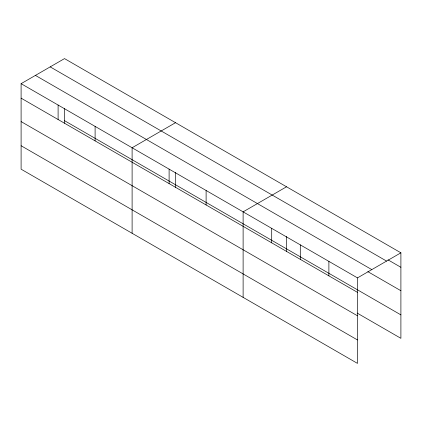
<?xml version="1.0" encoding="UTF-8"?>
<svg xmlns="http://www.w3.org/2000/svg" width="422" height="422" viewBox="0 0 422 422"><rect width="100%" height="100%" fill="white"/><g stroke="black" fill="none" stroke-linecap="round" stroke-linejoin="round"><path stroke-width="0.63" d="M357.17 313.077L400.9 338.328L400.9 252.815L64.519 58.605L21.1 83.672L21.1 169.185L357.481 363.395L357.481 277.882L21.1 83.672M175.526 122.696L132.107 147.763L132.107 233.271M286.527 186.788L243.114 211.849L243.114 297.362M357.481 277.882L400.9 252.815M388.008 259.846L400.9 267.295M50.192 66.882L386.573 261.086M35.427 75.401L371.808 269.611M367.82 271.636L400.9 290.732M64.519 120.676L400.9 314.886M21.1 98.152L357.481 292.362M21.1 121.594L357.481 315.798M21.1 145.743L357.481 339.953M328.891 261.376L328.891 275.851M300.3 244.865L300.3 259.345M286.527 236.452L286.527 251.459M271.705 228.36L271.705 242.835M206.11 190.491L206.11 204.965M175.526 172.361L175.526 187.368M169.106 169.127L169.106 183.602M95.103 126.4L95.103 140.874M64.519 108.275L64.519 123.282M58.104 105.036L58.104 119.516"/></g></svg>
